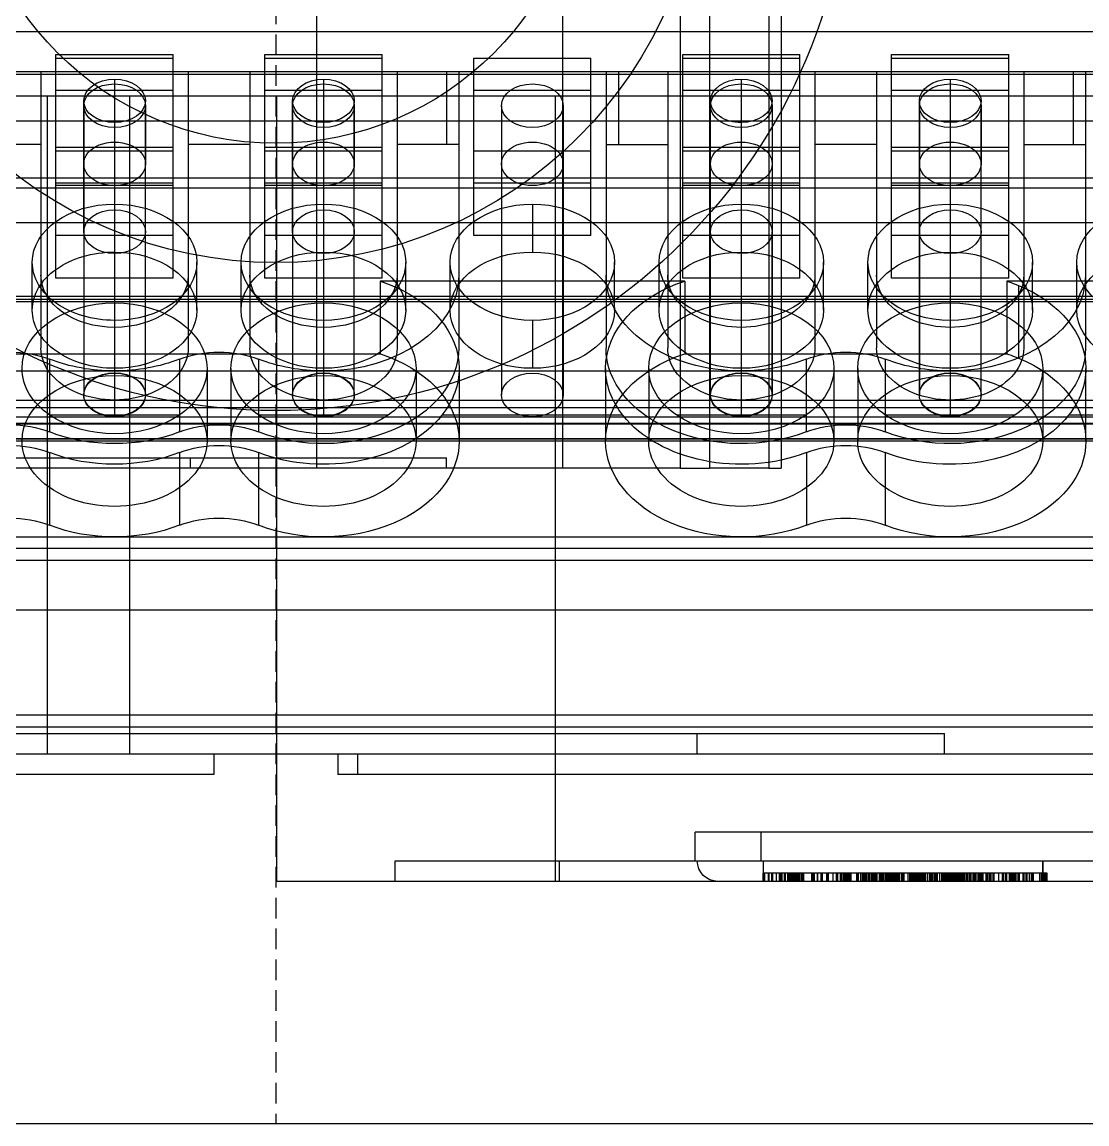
# Model space of a CAD drawing. Extents: x 0 to 226, y 0 to 271.
# Drawn here: x 106.83 to 132.73, y 0 to 26.8 of the extents above; entities that cross this region are included whole.
import ezdxf

# ---------------------------------------------------------------- set-up
doc = ezdxf.new("R2010")
doc.units = 0
doc.linetypes.add('DASHED', pattern=[0.75, 0.5, -0.25])
doc.layers.add('-15N-THT. THIẾT BỊ ĐÓNG MỞ', color=40, linetype='CONTINUOUS')

# ---------------------------------------------------------------- blocks, each defined once
blk = doc.blocks.new('06 - N - SC VSD CHIẾU TRÊN ATV630D30~D45N4')
at = {"layer": '-15N-THT. THIẾT BỊ ĐÓNG MỞ', "color": 6, "linetype": 'DASHED'}
blk.add_line((0, 0), (0, -271), dxfattribs=at)
at = {"layer": '-15N-THT. THIẾT BỊ ĐÓNG MỞ'}
for p, q in [((1, -255.05), (1, -192.35)), ((6.981, -255.05), (6.981, -195.35)), ((9.837, -201.15), (9.837, -255.05)), ((10.544, -201.15), (10.544, -255.05)), ((11.993, -201.15), (11.993, -255.05)), ((12.286, -201.15), (12.286, -255.05)), ((67.73, -244.441), (-11.54, -244.441)), ((-5.345, -244.986), (-2.495, -244.986)), ((-5.345, -250.431), (-5.345, -244.986)), ((-5.345, -245.078), (-2.495, -245.078)), ((-2.495, -250.431), (-2.495, -244.986)), ((-0.265, -244.986), (2.585, -244.986)), ((-0.265, -250.431), (-0.265, -244.986)), ((-0.265, -245.078), (2.585, -245.078)), ((2.585, -250.431), (2.585, -244.986)), ((4.815, -249.391), (4.815, -245.078)), ((4.815, -245.078), (7.665, -245.078)), ((7.665, -249.391), (7.665, -245.078)), ((9.895, -244.986), (12.745, -244.986)), ((9.895, -250.431), (9.895, -244.986)), ((9.895, -245.078), (12.745, -245.078)), ((12.745, -250.431), (12.745, -244.986)), ((14.975, -244.986), (17.825, -244.986)), ((14.975, -250.431), (14.975, -244.986)), ((14.975, -245.078), (17.825, -245.078)), ((17.825, -250.431), (17.825, -244.986)), ((34.52, -245.41), (-11.88, -245.41)), ((67.73, -245.476), (-11.54, -245.476)), ((-5.71, -245.41), (-5.71, -252.128)), ((-2.13, -245.41), (-2.13, -252.128)), ((-0.63, -245.41), (-0.63, -252.128)), ((2.95, -245.41), (2.95, -252.128)), ((4.15, -245.41), (4.15, -247.178)), ((4.45, -245.41), (4.45, -252.128)), ((8.03, -245.41), (8.03, -252.128)), ((8.33, -245.41), (8.33, -247.178)), ((9.53, -245.41), (9.53, -252.128)), ((13.11, -245.41), (13.11, -252.128)), ((14.61, -245.41), (14.61, -252.128)), ((18.19, -245.41), (18.19, -252.128)), ((19.39, -245.41), (19.39, -247.178)), ((19.69, -245.41), (19.69, -252.128)), ((-3.92, -245.587), (-3.92, -253.789)), ((1.16, -245.587), (1.16, -253.789)), ((11.32, -245.587), (11.32, -253.789)), ((16.4, -245.587), (16.4, -253.789)), ((87.014, -246), (-7.024, -246)), ((-5.55, -262), (-5.55, -246)), ((-5.345, -245.856), (-2.495, -245.856)), ((-3.55, -246), (-3.55, -246)), ((-3.55, -262), (-3.55, -246)), ((-0.265, -245.856), (2.585, -245.856)), ((0.029, -246), (0.029, -246)), ((0.029, -265.1), (0.029, -246)), ((4.815, -245.856), (7.665, -245.856)), ((6.8, -265.1), (6.8, -246)), ((7.665, -245.856), (7.665, -245.856)), ((9.895, -245.856), (12.745, -245.856)), ((14.975, -245.856), (17.825, -245.856)), ((17.825, -245.856), (17.825, -245.856)), ((-4.67, -249.299), (-4.67, -246.117)), ((-4.67, -246.235), (-4.67, -253.27)), ((-3.17, -253.27), (-3.17, -246.117)), ((-3.17, -246.235), (-3.17, -247.649)), ((0.41, -249.299), (0.41, -246.117)), ((0.41, -246.235), (0.41, -253.27)), ((1.91, -253.27), (1.91, -246.117)), ((1.91, -246.235), (1.91, -247.649)), ((5.49, -246.235), (5.49, -253.27)), ((6.99, -246.235), (6.99, -247.649)), ((10.57, -253.27), (10.57, -246.117)), ((12.07, -246.235), (12.07, -246.117)), ((12.07, -246.235), (12.07, -247.649)), ((15.65, -253.259), (15.65, -246.117)), ((15.65, -246.235), (15.65, -253.27)), ((17.15, -253.27), (17.15, -246.117)), ((17.15, -246.235), (17.15, -247.649)), ((67.73, -246.612), (-11.54, -246.612)), ((-5.71, -247.178), (-7.21, -247.178)), ((-2.495, -247.249), (-5.345, -247.249)), ((-2.495, -247.34), (-5.345, -247.34)), ((-0.63, -247.178), (-2.13, -247.178)), ((2.585, -247.249), (-0.265, -247.249)), ((2.585, -247.34), (-0.265, -247.34)), ((4.45, -247.178), (2.95, -247.178)), ((7.665, -247.34), (4.815, -247.34)), ((8.03, -247.178), (9.53, -247.178)), ((12.745, -247.249), (9.895, -247.249)), ((12.745, -247.34), (9.895, -247.34)), ((14.61, -247.178), (13.11, -247.178)), ((17.825, -247.249), (14.975, -247.249)), ((17.825, -247.34), (14.975, -247.34)), ((18.19, -247.178), (19.69, -247.178)), ((6.99, -247.649), (6.99, -253.27)), ((12.07, -247.649), (12.07, -253.27)), ((104.99, -248), (-105, -248)), ((-2.495, -248.118), (-5.345, -248.118)), ((-5.345, -248.168), (-2.495, -248.168)), ((2.585, -248.118), (-0.265, -248.118)), ((-0.265, -248.168), (2.585, -248.168)), ((7.665, -248.118), (4.815, -248.118)), ((12.745, -248.118), (9.895, -248.118)), ((9.895, -248.168), (12.745, -248.168)), ((17.825, -248.118), (14.975, -248.118)), ((14.975, -248.168), (17.825, -248.168)), ((67.73, -248.239), (-11.54, -248.239)), ((6.24, -248.627), (6.24, -249.794)), ((67.73, -249.087), (-11.54, -249.087)), ((-2.495, -249.391), (-5.345, -249.391)), ((-3.17, -253.259), (-3.17, -249.299)), ((2.585, -249.391), (-0.265, -249.391)), ((1.91, -253.259), (1.91, -249.299)), ((7.665, -249.391), (4.815, -249.391)), ((12.745, -249.391), (9.895, -249.391)), ((10.57, -253.259), (10.57, -249.299)), ((12.07, -253.259), (12.07, -249.299)), ((17.825, -249.391), (14.975, -249.391)), ((-5.92, -251.208), (-5.92, -250.042)), ((-1.92, -251.208), (-1.92, -250.042)), ((-0.84, -251.208), (-0.84, -250.042)), ((3.16, -251.208), (3.16, -250.042)), ((4.24, -251.208), (4.24, -250.042)), ((8.24, -251.208), (8.24, -250.042)), ((9.32, -251.208), (9.32, -250.042)), ((13.32, -251.208), (13.32, -250.042)), ((14.4, -251.208), (14.4, -250.042)), ((18.4, -251.208), (18.4, -250.042)), ((19.48, -251.208), (19.48, -250.042)), ((-2.495, -250.431), (-5.345, -250.431)), ((2.585, -250.431), (-0.265, -250.431)), ((2.535, -250.501), (2.535, -252.269)), ((9.945, -250.501), (2.535, -250.501)), ((12.745, -250.431), (9.895, -250.431)), ((9.945, -250.501), (9.945, -252.269)), ((17.825, -250.431), (14.975, -250.431)), ((17.775, -250.501), (17.775, -252.269)), ((25.185, -250.501), (17.775, -250.501)), ((18.061, -250.606), (18.061, -252.374)), ((67.73, -250.876), (-11.54, -250.876)), ((67.73, -250.947), (-11.54, -250.947)), ((59.57, -251.005), (-11.54, -251.005)), ((6.24, -251.456), (6.24, -252.623)), ((-10.375, -252.269), (2.535, -252.269)), ((-5.5, -252.401), (-5.5, -254.168)), ((-2.34, -252.401), (-2.34, -254.168)), ((-0.42, -252.401), (-0.42, -254.168)), ((9.945, -252.269), (17.775, -252.269)), ((12.9, -252.401), (12.9, -254.168)), ((14.82, -252.401), (14.82, -254.168)), ((-11.88, -252.686), (34.52, -252.686)), ((-1.67, -252.623), (-1.67, -254.39)), ((-1.09, -252.623), (-1.09, -254.39)), ((3.41, -252.623), (3.41, -254.39)), ((4.46, -252.623), (4.46, -254.39)), ((8.02, -252.623), (8.02, -254.39)), ((9.07, -252.623), (9.07, -254.39)), ((13.57, -252.623), (13.57, -254.39)), ((14.15, -252.623), (14.15, -254.39)), ((18.65, -252.623), (18.65, -254.39)), ((19.7, -254.39), (19.7, -252.623)), ((-11.88, -253.395), (34.52, -253.395)), ((67.73, -253.586), (-11.54, -253.586)), ((-2.349, -253.762), (-5.491, -253.762)), ((2.731, -253.762), (-0.411, -253.762)), ((8.44, -253.762), (4.04, -253.762)), ((12.891, -253.762), (9.749, -253.762)), ((17.971, -253.762), (14.829, -253.762)), ((23.68, -253.762), (19.28, -253.762)), ((-11.88, -253.801), (34.52, -253.801)), ((34.52, -253.981), (-11.88, -253.981)), ((67.73, -253.966), (-11.54, -253.966)), ((67.73, -254.338), (-11.54, -254.338)), ((67.73, -254.344), (-11.54, -254.344)), ((59.57, -254.396), (-11.54, -254.396)), ((-19.153, -254.8), (4.153, -254.8)), ((-5.502, -254.671), (-5.502, -256.438)), ((-2.338, -254.671), (-2.338, -256.438)), ((-2.077, -255.05), (-2.077, -254.8)), ((-0.422, -254.671), (-0.422, -256.438)), ((0, -254.8), (0, -255.05)), ((4.153, -255.05), (4.153, -254.8)), ((12.902, -254.671), (12.902, -256.438)), ((14.818, -254.671), (14.818, -256.438)), ((9.837, -255.05), (-100.991, -255.05)), ((9.837, -255.05), (10.544, -255.05)), ((11.993, -255.05), (10.544, -255.05)), ((11.993, -255.05), (12.286, -255.05)), ((12.286, -255.05), (12.286, -255.05)), ((-11.88, -256.724), (34.52, -256.724)), ((-84.5, -257), (28, -257)), ((34.52, -257.3), (-11.88, -257.3)), ((103.402, -258.5), (-103.412, -258.5)), ((-78.244, -261.05), (78.234, -261.05)), ((-16.259, -261.5), (16.259, -261.5)), ((34.52, -261.35), (-11.88, -261.35)), ((10.25, -262), (10.25, -261.5)), ((16.259, -261.5), (16.259, -261.5)), ((16.259, -262), (16.259, -261.5)), ((-104.264, -262), (104.99, -262)), ((-3.55, -262), (-3.55, -262)), ((-1.509, -262), (-1.509, -262.5)), ((-1.509, -262), (-1.509, -262)), ((0.029, -262), (6.8, -262)), ((1.509, -262), (1.509, -262)), ((1.509, -262), (1.509, -262.5)), ((1.991, -262), (1.991, -262)), ((1.991, -262), (1.991, -262.5)), ((16.259, -262), (16.259, -262)), ((-1.509, -262.5), (-29.491, -262.5)), ((-1.509, -262.5), (-1.509, -262.5)), ((29.491, -262.5), (1.509, -262.5)), ((10.2, -263.9), (10.2, -263.9)), ((69.79, -263.9), (10.2, -263.9)), ((10.2, -264.6), (10.2, -263.9)), ((11.8, -264.6), (11.8, -263.9)), ((2.9, -264.6), (2.9, -264.6)), ((2.9, -264.6), (77.09, -264.6)), ((2.9, -265.1), (2.9, -264.6)), ((6.9, -265.1), (6.9, -264.6)), ((10.2, -264.6), (10.2, -264.6)), ((11.85, -264.6), (11.85, -264.622)), ((11.85, -264.622), (11.85, -264.645)), ((11.85, -264.645), (11.85, -264.667)), ((11.85, -264.667), (11.85, -264.689)), ((11.85, -264.689), (11.85, -264.711)), ((11.85, -264.711), (11.85, -264.733)), ((11.85, -264.733), (11.85, -264.755)), ((11.85, -264.755), (11.85, -264.776)), ((11.85, -264.776), (11.85, -264.797)), ((18.65, -264.6), (18.65, -264.622)), ((18.65, -264.622), (18.65, -264.645)), ((18.65, -264.645), (18.65, -264.667)), ((18.65, -264.667), (18.65, -264.689)), ((18.65, -264.689), (18.65, -264.711)), ((18.65, -264.711), (18.65, -264.733)), ((18.65, -264.733), (18.65, -264.755)), ((18.65, -264.755), (18.65, -264.776)), ((18.65, -264.776), (18.65, -264.797)), ((11.85, -264.797), (11.85, -264.817)), ((11.85, -264.817), (11.85, -264.837)), ((11.85, -264.837), (11.85, -264.857)), ((11.85, -264.857), (11.85, -264.876)), ((11.85, -264.876), (11.85, -264.894)), ((11.85, -264.894), (11.85, -264.912)), ((11.85, -264.9), (11.85, -264.9)), ((18.755, -264.9), (11.85, -264.9)), ((11.85, -265.1), (11.85, -264.9)), ((11.85, -265.1), (11.85, -264.9)), ((11.85, -264.912), (11.85, -264.929)), ((11.85, -264.929), (11.85, -264.946)), ((11.85, -264.946), (11.85, -264.961)), ((11.85, -264.961), (11.85, -264.976)), ((11.85, -264.976), (11.85, -264.991)), ((11.85, -264.991), (11.85, -265.004)), ((11.85, -265.004), (11.85, -265.017)), ((11.85, -265.017), (11.85, -265.029)), ((11.85, -265.029), (11.85, -265.04)), ((11.85, -265.04), (11.85, -265.05)), ((11.85, -265.05), (11.85, -265.06)), ((11.881, -264.9), (11.881, -265.1)), ((11.885, -265.1), (11.885, -264.9)), ((11.97, -264.9), (11.97, -265.1)), ((11.996, -265.1), (11.996, -264.9)), ((12.056, -264.9), (12.056, -265.1)), ((12.075, -265.1), (12.075, -264.9)), ((12.089, -264.9), (12.089, -264.9)), ((12.089, -265.1), (12.089, -264.9)), ((12.173, -265.1), (12.173, -264.9)), ((12.25, -264.9), (12.25, -264.9)), ((12.25, -265.1), (12.25, -264.9)), ((12.278, -264.9), (12.278, -265.1)), ((12.279, -265.1), (12.279, -264.9)), ((12.303, -265.1), (12.303, -264.9)), ((12.31, -265.1), (12.31, -264.9)), ((12.314, -265.1), (12.314, -264.9)), ((12.36, -264.9), (12.36, -265.1)), ((12.37, -265.1), (12.37, -264.9)), ((12.385, -264.9), (12.385, -265.1)), ((12.448, -264.9), (12.448, -265.1)), ((12.45, -264.9), (12.45, -264.9)), ((12.45, -265.1), (12.45, -264.9)), ((12.453, -264.9), (12.453, -265.1)), ((12.474, -264.9), (12.474, -265.1)), ((12.482, -265.1), (12.482, -264.9)), ((12.484, -265.1), (12.484, -264.9)), ((12.511, -264.9), (12.511, -265.1)), ((12.523, -264.9), (12.523, -265.1)), ((12.531, -265.1), (12.531, -264.9)), ((12.537, -264.9), (12.537, -265.1)), ((12.543, -264.9), (12.543, -265.1)), ((12.549, -265.1), (12.549, -264.9)), ((12.568, -265.1), (12.568, -264.9)), ((12.569, -264.9), (12.569, -265.1)), ((12.569, -265.1), (12.569, -264.9)), ((12.569, -265.1), (12.569, -264.9)), ((12.596, -265.1), (12.596, -264.9)), ((12.602, -265.1), (12.602, -264.9)), ((12.626, -264.9), (12.626, -265.1)), ((12.632, -264.9), (12.632, -265.1)), ((12.649, -264.9), (12.649, -265.1)), ((12.65, -264.9), (12.65, -264.9)), ((12.65, -265.1), (12.65, -264.9)), ((12.655, -265.1), (12.655, -264.9)), ((12.689, -264.9), (12.689, -264.9)), ((12.689, -265.1), (12.689, -264.9)), ((12.708, -264.9), (12.708, -264.9)), ((12.708, -265.1), (12.708, -264.9)), ((12.717, -264.9), (12.717, -265.1)), ((12.724, -264.9), (12.724, -265.1)), ((12.735, -264.9), (12.735, -265.1)), ((12.736, -265.1), (12.736, -264.9)), ((12.776, -264.9), (12.776, -265.1)), ((12.788, -264.9), (12.788, -265.1)), ((12.806, -264.9), (12.806, -265.1)), ((12.811, -265.1), (12.811, -264.9)), ((12.817, -264.9), (12.817, -265.1)), ((12.832, -264.9), (12.832, -265.1)), ((13.037, -264.9), (13.037, -264.9)), ((13.037, -265.1), (13.037, -264.9)), ((13.05, -264.9), (13.05, -265.1)), ((13.052, -265.1), (13.052, -264.9)), ((13.071, -265.1), (13.071, -264.9)), ((13.1, -265.1), (13.1, -264.9)), ((13.174, -265.1), (13.174, -264.9)), ((13.184, -265.1), (13.184, -264.9)), ((13.262, -265.1), (13.262, -264.9)), ((13.263, -265.1), (13.263, -264.9)), ((13.276, -264.9), (13.276, -264.9)), ((13.276, -265.1), (13.276, -264.9)), ((13.293, -265.1), (13.293, -264.9)), ((13.396, -264.9), (13.396, -265.1)), ((13.396, -265.1), (13.396, -264.9)), ((13.433, -264.9), (13.433, -265.1)), ((13.434, -264.9), (13.434, -265.1)), ((13.543, -264.9), (13.543, -265.1)), ((13.548, -264.9), (13.548, -265.1)), ((13.638, -264.9), (13.638, -265.1)), ((13.638, -265.1), (13.638, -264.9)), ((13.658, -265.1), (13.658, -264.9)), ((13.663, -264.9), (13.663, -265.1)), ((13.663, -264.9), (13.663, -265.1)), ((13.727, -264.9), (13.727, -265.1)), ((13.728, -264.9), (13.728, -265.1)), ((13.732, -264.9), (13.732, -265.1)), ((13.735, -264.9), (13.735, -265.1)), ((13.74, -265.1), (13.74, -264.9)), ((13.772, -265.1), (13.772, -264.9)), ((13.776, -265.1), (13.776, -264.9)), ((13.814, -265.1), (13.814, -264.9)), ((13.815, -265.1), (13.815, -264.9)), ((13.816, -265.1), (13.816, -264.9)), ((13.833, -265.1), (13.833, -264.9)), ((13.837, -264.9), (13.837, -265.1)), ((13.841, -264.9), (13.841, -265.1)), ((13.853, -265.1), (13.853, -264.9)), ((13.854, -265.1), (13.854, -264.9)), ((13.867, -265.1), (13.867, -264.9)), ((13.881, -265.1), (13.881, -264.9)), ((13.899, -265.1), (13.899, -264.9)), ((13.902, -265.1), (13.902, -264.9)), ((13.918, -265.1), (13.918, -264.9)), ((13.927, -265.1), (13.927, -264.9)), ((13.938, -265.1), (13.938, -264.9)), ((13.947, -265.1), (13.947, -264.9)), ((13.956, -265.1), (13.956, -264.9)), ((13.97, -264.9), (13.97, -265.1)), ((13.973, -264.9), (13.973, -265.1)), ((13.974, -264.9), (13.974, -265.1)), ((13.993, -265.1), (13.993, -264.9)), ((14.126, -264.9), (14.126, -264.9)), ((14.126, -265.1), (14.126, -264.9)), ((14.141, -264.9), (14.141, -265.1)), ((14.147, -264.9), (14.147, -265.1)), ((14.157, -265.1), (14.157, -264.9)), ((14.166, -265.1), (14.166, -264.9)), ((14.221, -264.9), (14.221, -265.1)), ((14.236, -265.1), (14.236, -264.9)), ((14.263, -264.9), (14.263, -265.1)), ((14.267, -264.9), (14.267, -265.1)), ((14.275, -265.1), (14.275, -264.9)), ((14.279, -265.1), (14.279, -264.9)), ((14.284, -264.9), (14.284, -265.1)), ((14.309, -264.9), (14.309, -265.1)), ((14.309, -265.1), (14.309, -264.9)), ((14.309, -265.1), (14.309, -264.9)), ((14.315, -265.1), (14.315, -264.9)), ((14.322, -265.1), (14.322, -264.9)), ((14.336, -265.1), (14.336, -264.9)), ((14.346, -264.9), (14.346, -264.9)), ((14.346, -265.1), (14.346, -264.9)), ((14.349, -265.1), (14.349, -264.9)), ((14.374, -265.1), (14.374, -264.9)), ((14.403, -264.9), (14.403, -265.1)), ((14.417, -265.1), (14.417, -264.9)), ((14.424, -265.1), (14.424, -264.9)), ((14.446, -265.1), (14.446, -264.9)), ((14.484, -264.9), (14.484, -265.1)), ((14.484, -265.1), (14.484, -264.9)), ((14.491, -265.1), (14.491, -264.9)), ((14.514, -264.9), (14.514, -265.1)), ((14.524, -265.1), (14.524, -264.9)), ((14.535, -265.1), (14.535, -264.9)), ((14.551, -264.9), (14.551, -265.1)), ((14.551, -265.1), (14.551, -264.9)), ((14.552, -265.1), (14.552, -264.9)), ((14.553, -265.1), (14.553, -264.9)), ((14.579, -265.1), (14.579, -264.9)), ((14.606, -265.1), (14.606, -264.9)), ((14.624, -265.1), (14.624, -264.9)), ((14.626, -265.1), (14.626, -264.9)), ((14.678, -265.1), (14.678, -264.9)), ((14.691, -265.1), (14.691, -264.9)), ((14.695, -265.1), (14.695, -264.9)), ((14.709, -265.1), (14.709, -264.9)), ((14.718, -265.1), (14.718, -264.9)), ((14.725, -265.1), (14.725, -264.9)), ((14.746, -265.1), (14.746, -264.9)), ((14.75, -265.1), (14.75, -264.9)), ((14.775, -265.1), (14.775, -264.9)), ((14.782, -265.1), (14.782, -264.9)), ((14.783, -265.1), (14.783, -264.9)), ((14.784, -265.1), (14.784, -264.9)), ((14.825, -265.1), (14.825, -264.9)), ((14.854, -265.1), (14.854, -264.9)), ((14.855, -265.1), (14.855, -264.9)), ((14.855, -265.1), (14.855, -264.9)), ((14.866, -265.1), (14.866, -264.9)), ((14.869, -265.1), (14.869, -264.9)), ((14.884, -265.1), (14.884, -264.9)), ((14.899, -265.1), (14.899, -264.9)), ((14.926, -265.1), (14.926, -264.9)), ((14.944, -265.1), (14.944, -264.9)), ((14.951, -265.1), (14.951, -264.9)), ((14.969, -265.1), (14.969, -264.9)), ((14.99, -265.1), (14.99, -264.9)), ((15.016, -265.1), (15.016, -264.9)), ((15.039, -265.1), (15.039, -264.9)), ((15.041, -265.1), (15.041, -264.9)), ((15.044, -264.9), (15.044, -264.9)), ((15.044, -265.1), (15.044, -264.9)), ((15.051, -265.1), (15.051, -264.9)), ((15.075, -265.1), (15.075, -264.9)), ((15.087, -265.1), (15.087, -264.9)), ((15.099, -265.1), (15.099, -264.9)), ((15.108, -265.1), (15.108, -264.9)), ((15.115, -265.1), (15.115, -264.9)), ((15.141, -265.1), (15.141, -264.9)), ((15.153, -265.1), (15.153, -264.9)), ((15.165, -265.1), (15.165, -264.9)), ((15.172, -265.1), (15.172, -264.9)), ((15.178, -265.1), (15.178, -264.9)), ((15.224, -265.1), (15.224, -264.9)), ((15.234, -265.1), (15.234, -264.9)), ((15.235, -265.1), (15.235, -264.9)), ((15.264, -264.9), (15.264, -264.9)), ((15.264, -265.1), (15.264, -264.9)), ((15.265, -265.1), (15.265, -264.9)), ((15.272, -265.1), (15.272, -264.9)), ((15.273, -265.1), (15.273, -264.9)), ((15.278, -265.1), (15.278, -264.9)), ((15.377, -265.1), (15.377, -264.9)), ((15.418, -265.1), (15.418, -264.9)), ((15.429, -265.1), (15.429, -264.9)), ((15.439, -265.1), (15.439, -264.9)), ((15.455, -264.9), (15.455, -265.1)), ((15.455, -265.1), (15.455, -264.9)), ((15.492, -264.9), (15.492, -265.1)), ((15.493, -264.9), (15.493, -265.1)), ((15.494, -265.1), (15.494, -264.9)), ((15.496, -265.1), (15.496, -264.9)), ((15.527, -265.1), (15.527, -264.9)), ((15.531, -265.1), (15.531, -264.9)), ((15.539, -265.1), (15.539, -264.9)), ((15.546, -265.1), (15.546, -264.9)), ((15.554, -265.1), (15.554, -264.9)), ((15.567, -265.1), (15.567, -264.9)), ((15.58, -265.1), (15.58, -264.9)), ((15.585, -265.1), (15.585, -264.9)), ((15.59, -265.1), (15.59, -264.9)), ((15.602, -264.9), (15.602, -265.1)), ((15.607, -264.9), (15.607, -265.1)), ((15.624, -265.1), (15.624, -264.9)), ((15.646, -265.1), (15.646, -264.9)), ((15.654, -265.1), (15.654, -264.9)), ((15.657, -265.1), (15.657, -264.9)), ((15.659, -265.1), (15.659, -264.9)), ((15.661, -265.1), (15.661, -264.9)), ((15.697, -264.9), (15.697, -265.1)), ((15.697, -265.1), (15.697, -264.9)), ((15.698, -265.1), (15.698, -264.9)), ((15.722, -264.9), (15.722, -265.1)), ((15.722, -264.9), (15.722, -265.1)), ((15.729, -265.1), (15.729, -264.9)), ((15.73, -265.1), (15.73, -264.9)), ((15.733, -265.1), (15.733, -264.9)), ((15.758, -265.1), (15.758, -264.9)), ((15.761, -265.1), (15.761, -264.9)), ((15.775, -265.1), (15.775, -264.9)), ((15.784, -265.1), (15.784, -264.9)), ((15.786, -264.9), (15.786, -265.1)), ((15.787, -264.9), (15.787, -265.1)), ((15.791, -264.9), (15.791, -265.1)), ((15.794, -264.9), (15.794, -265.1)), ((15.844, -265.1), (15.844, -264.9)), ((15.891, -264.9), (15.891, -265.1)), ((15.896, -264.9), (15.896, -265.1)), ((15.899, -265.1), (15.899, -264.9)), ((15.9, -264.9), (15.9, -265.1)), ((15.918, -265.1), (15.918, -264.9)), ((15.926, -265.1), (15.926, -264.9)), ((15.926, -264.9), (15.926, -265.1)), ((15.93, -265.1), (15.93, -264.9)), ((15.97, -265.1), (15.97, -264.9)), ((15.977, -265.1), (15.977, -264.9)), ((16.006, -264.9), (16.006, -265.1)), ((16.014, -265.1), (16.014, -264.9)), ((16.029, -264.9), (16.029, -265.1)), ((16.032, -264.9), (16.032, -265.1)), ((16.034, -264.9), (16.034, -265.1)), ((16.076, -265.1), (16.076, -264.9)), ((16.082, -264.9), (16.082, -265.1)), ((16.139, -264.9), (16.139, -265.1)), ((16.195, -265.1), (16.195, -264.9)), ((16.2, -264.9), (16.2, -265.1)), ((16.207, -264.9), (16.207, -265.1)), ((16.228, -265.1), (16.228, -264.9)), ((16.258, -265.1), (16.258, -264.9)), ((16.258, -264.9), (16.258, -265.1)), ((16.281, -264.9), (16.281, -265.1)), ((16.297, -264.9), (16.297, -265.1)), ((16.323, -264.9), (16.323, -265.1)), ((16.326, -264.9), (16.326, -265.1)), ((16.343, -264.9), (16.343, -265.1)), ((16.351, -264.9), (16.351, -265.1)), ((16.368, -264.9), (16.368, -265.1)), ((16.368, -265.1), (16.368, -264.9)), ((16.369, -265.1), (16.369, -264.9)), ((16.375, -265.1), (16.375, -264.9)), ((16.406, -265.1), (16.406, -264.9)), ((16.432, -265.1), (16.432, -264.9)), ((16.434, -264.9), (16.434, -265.1)), ((16.454, -265.1), (16.454, -264.9)), ((16.462, -264.9), (16.462, -265.1)), ((16.501, -265.1), (16.501, -264.9)), ((16.517, -264.9), (16.517, -265.1)), ((16.543, -264.9), (16.543, -265.1)), ((16.571, -264.9), (16.571, -265.1)), ((16.573, -264.9), (16.573, -265.1)), ((16.605, -265.1), (16.605, -264.9)), ((16.61, -265.1), (16.61, -264.9)), ((16.611, -264.9), (16.611, -265.1)), ((16.611, -265.1), (16.611, -264.9)), ((16.611, -265.1), (16.611, -264.9)), ((16.642, -265.1), (16.642, -264.9)), ((16.654, -265.1), (16.654, -264.9)), ((16.675, -265.1), (16.675, -264.9)), ((16.682, -265.1), (16.682, -264.9)), ((16.701, -265.1), (16.701, -264.9)), ((16.73, -265.1), (16.73, -264.9)), ((16.731, -265.1), (16.731, -264.9)), ((16.731, -265.1), (16.731, -264.9)), ((16.757, -265.1), (16.757, -264.9)), ((16.787, -264.9), (16.787, -265.1)), ((16.821, -264.9), (16.821, -265.1)), ((16.821, -265.1), (16.821, -264.9)), ((16.839, -265.1), (16.839, -264.9)), ((16.869, -264.9), (16.869, -265.1)), ((16.873, -265.1), (16.873, -264.9)), ((16.913, -265.1), (16.913, -264.9)), ((16.95, -264.9), (16.95, -265.1)), ((16.951, -264.9), (16.951, -265.1)), ((16.986, -264.9), (16.986, -265.1)), ((17.006, -265.1), (17.006, -264.9)), ((17.029, -265.1), (17.029, -264.9)), ((17.082, -264.9), (17.082, -264.9)), ((17.082, -265.1), (17.082, -264.9)), ((17.115, -265.1), (17.115, -264.9)), ((17.122, -265.1), (17.122, -264.9)), ((17.14, -265.1), (17.14, -264.9)), ((17.157, -264.9), (17.157, -264.9)), ((17.157, -265.1), (17.157, -264.9)), ((17.189, -265.1), (17.189, -264.9)), ((17.19, -265.1), (17.19, -264.9)), ((17.202, -265.1), (17.202, -264.9)), ((17.275, -265.1), (17.275, -264.9)), ((17.287, -265.1), (17.287, -264.9)), ((17.303, -265.1), (17.303, -264.9)), ((17.32, -264.9), (17.32, -264.9)), ((17.32, -265.1), (17.32, -264.9)), ((17.362, -265.1), (17.362, -264.9)), ((17.396, -264.9), (17.396, -264.9)), ((17.396, -265.1), (17.396, -264.9)), ((17.441, -265.1), (17.441, -264.9)), ((17.45, -265.1), (17.45, -264.9)), ((17.453, -265.1), (17.453, -264.9)), ((17.456, -265.1), (17.456, -264.9)), ((17.465, -265.1), (17.465, -264.9)), ((17.581, -265.1), (17.581, -264.9)), ((17.673, -265.1), (17.673, -264.9)), ((17.673, -265.1), (17.673, -264.9)), ((17.704, -265.1), (17.704, -264.9)), ((17.754, -265.1), (17.754, -264.9)), ((17.774, -265.1), (17.774, -264.9)), ((17.845, -264.9), (17.845, -264.9)), ((17.845, -265.1), (17.845, -264.9)), ((17.85, -264.9), (17.85, -265.1)), ((17.85, -264.9), (17.85, -264.9)), ((17.86, -265.1), (17.86, -264.9)), ((17.879, -265.1), (17.879, -264.9)), ((17.879, -265.1), (17.879, -264.9)), ((17.88, -265.1), (17.88, -264.9)), ((17.908, -265.1), (17.908, -264.9)), ((17.942, -265.1), (17.942, -264.9)), ((17.965, -265.1), (17.965, -264.9)), ((17.969, -265.1), (17.969, -264.9)), ((17.969, -265.1), (17.969, -264.9)), ((17.979, -265.1), (17.979, -264.9)), ((17.992, -265.1), (17.992, -264.9)), ((18, -265.1), (18, -264.9)), ((18.053, -265.1), (18.053, -264.9)), ((18.062, -265.1), (18.062, -264.9)), ((18.084, -264.9), (18.084, -264.9)), ((18.084, -265.1), (18.084, -264.9)), ((18.17, -265.1), (18.17, -264.9)), ((18.192, -265.1), (18.192, -264.9)), ((18.195, -265.1), (18.195, -264.9)), ((18.25, -264.9), (18.25, -264.9)), ((18.25, -265.1), (18.25, -264.9)), ((18.27, -265.1), (18.27, -264.9)), ((18.329, -265.1), (18.329, -264.9)), ((18.332, -265.1), (18.332, -264.9)), ((18.337, -265.1), (18.337, -264.9)), ((18.385, -265.1), (18.385, -264.9)), ((18.391, -265.1), (18.391, -264.9)), ((18.425, -265.1), (18.425, -264.9)), ((18.58, -265.1), (18.58, -264.9)), ((18.623, -265.1), (18.623, -264.9)), ((18.641, -265.1), (18.641, -264.9)), ((18.65, -264.797), (18.65, -264.817)), ((18.65, -264.817), (18.65, -264.837)), ((18.65, -264.837), (18.65, -264.857)), ((18.65, -264.857), (18.65, -264.876)), ((18.65, -264.876), (18.65, -264.894)), ((18.65, -264.894), (18.65, -264.912)), ((18.65, -264.912), (18.65, -264.929)), ((18.65, -264.929), (18.65, -264.946)), ((18.65, -264.946), (18.65, -264.961)), ((18.65, -264.961), (18.65, -264.976)), ((18.65, -264.976), (18.65, -264.991)), ((18.65, -264.991), (18.65, -265.004)), ((18.65, -265.004), (18.65, -265.017)), ((18.65, -265.017), (18.65, -265.029)), ((18.65, -265.029), (18.65, -265.04)), ((18.65, -265.04), (18.65, -265.05)), ((18.65, -265.05), (18.65, -265.06)), ((18.661, -265.1), (18.661, -264.9)), ((18.662, -265.1), (18.662, -264.9)), ((18.689, -265.1), (18.689, -264.9)), ((18.707, -265.1), (18.707, -264.9)), ((18.726, -265.1), (18.726, -264.9)), ((18.735, -265.1), (18.735, -264.9)), ((18.755, -265.1), (18.755, -264.9)), ((79.961, -265.1), (0.029, -265.1)), ((0.029, -265.1), (0.029, -265.1)), ((2.9, -265.1), (2.9, -265.1)), ((10.75, -265.1), (10.75, -265.1)), ((11.85, -265.06), (11.85, -265.068)), ((11.85, -265.068), (11.851, -265.075)), ((11.85, -265.1), (11.85, -265.1)), ((11.851, -265.075), (11.851, -265.082)), ((11.851, -265.082), (11.851, -265.087)), ((11.851, -265.087), (11.851, -265.092)), ((11.851, -265.092), (11.851, -265.095)), ((11.851, -265.095), (11.851, -265.098)), ((11.851, -265.098), (11.851, -265.099)), ((11.851, -265.099), (11.851, -265.1)), ((12.089, -265.1), (12.089, -265.1)), ((12.25, -265.1), (12.25, -265.1)), ((12.45, -265.1), (12.45, -265.1)), ((12.65, -265.1), (12.65, -265.1)), ((12.689, -265.1), (12.689, -265.1)), ((12.708, -265.1), (12.708, -265.1)), ((13.037, -265.1), (13.037, -265.1)), ((13.276, -265.1), (13.276, -265.1)), ((14.126, -265.1), (14.126, -265.1)), ((14.346, -265.1), (14.346, -265.1)), ((15.044, -265.1), (15.044, -265.1)), ((15.264, -265.1), (15.264, -265.1)), ((17.082, -265.1), (17.082, -265.1)), ((17.157, -265.1), (17.157, -265.1)), ((17.32, -265.1), (17.32, -265.1)), ((17.396, -265.1), (17.396, -265.1)), ((17.845, -265.1), (17.845, -265.1)), ((17.85, -265.1), (17.85, -265.1)), ((18.084, -265.1), (18.084, -265.1)), ((18.25, -265.1), (18.25, -265.1)), ((18.65, -265.068), (18.649, -265.075)), ((18.649, -265.075), (18.649, -265.082)), ((18.649, -265.082), (18.649, -265.087)), ((18.649, -265.087), (18.649, -265.092)), ((18.649, -265.092), (18.649, -265.095)), ((18.649, -265.095), (18.649, -265.098)), ((18.649, -265.098), (18.649, -265.099)), ((18.649, -265.099), (18.649, -265.1)), ((18.65, -265.06), (18.65, -265.068)), ((112.995, -271), (-113.005, -271))]:
    blk.add_line(p, q, dxfattribs=at)
for radius in [14, 10.4, 7.5]:
    blk.add_circle((0, -239.65), radius, dxfattribs=at)
at = {"layer": '-15N-THT. THIẾT BỊ ĐÓNG MỞ', "extrusion": (0, 0, -1)}
for centre, major_axis, ratio, start_param, end_param in [((-3.92, -246.117), (0.75, 0), 0.707107, 3.141593, 4.712388), ((-3.92, -246.235), (0.75, 0), 0.707107, -3.141592, -0.000001), ((-3.92, -246.117), (0.75, 0), 0.707107, -1.570795, 0), ((1.16, -246.117), (0.75, 0), 0.707107, 3.141593, 4.712388), ((1.16, -246.235), (0.75, 0), 0.707107, -3.141592, -0.000001), ((1.16, -246.117), (0.75, 0), 0.707107, -1.570795, 0), ((6.24, -246.235), (0.75, 0), 0.707107, -3.141592, -0.000001), ((11.32, -246.117), (0.75, 0), 0.707107, 3.141593, 4.712389), ((11.32, -246.235), (0.75, 0), 0.707107, -3.141592, -0.000001), ((11.32, -246.117), (0.75, 0), 0.707107, -1.570796, 0), ((16.4, -246.117), (0.75, 0), 0.707107, 3.141593, 4.712388), ((16.4, -246.235), (0.75, 0), 0.707107, -3.141592, -0.000001), ((16.4, -246.117), (0.75, 0), 0.707107, -1.570795, 0), ((-3.92, -246.117), (0.75, 0), 0.707107, 1.570797, 3.141593), ((-3.92, -246.235), (0.75, 0), 0.707107, 0.000001, 3.141592), ((-3.92, -246.117), (0.75, 0), 0.707107, 0, 1.570795), ((1.16, -246.117), (0.75, 0), 0.707107, 1.570797, 3.141593), ((1.16, -246.235), (0.75, 0), 0.707107, 0.000001, 3.141592), ((1.16, -246.117), (0.75, 0), 0.707107, 0, 1.570795), ((6.24, -246.235), (0.75, 0), 0.707107, 0.000001, 3.141592), ((11.32, -246.117), (0.75, 0), 0.707107, 1.570796, 3.141593), ((11.32, -246.235), (0.75, 0), 0.707107, 0.000001, 3.141592), ((11.32, -246.117), (0.75, 0), 0.707107, 0, 1.570796), ((16.4, -246.117), (0.75, 0), 0.707107, 1.570797, 3.141593), ((16.4, -246.235), (0.75, 0), 0.707107, 0.000001, 3.141592), ((16.4, -246.117), (0.75, 0), 0.707107, 0, 1.570795), ((-3.92, -247.649), (0.75, 0), 0.707107, -3.141593, 0), ((1.16, -247.649), (0.75, 0), 0.707107, -3.141593, 0), ((6.24, -247.649), (0.75, 0), 0.707107, -3.141593, 0), ((11.32, -247.649), (0.75, 0), 0.707107, -3.141593, 0), ((16.4, -247.649), (0.75, 0), 0.707107, -3.141593, 0), ((-3.92, -247.649), (0.75, 0), 0.707107, 0, 3.141593), ((1.16, -247.649), (0.75, 0), 0.707107, 0, 3.141593), ((6.24, -247.649), (0.75, 0), 0.707107, 0, 3.141593), ((11.32, -247.649), (0.75, 0), 0.707107, 0, 3.141593), ((16.4, -247.649), (0.75, 0), 0.707107, 0, 3.141593), ((-3.92, -250.042), (2, 0), 0.707107, 3.141593, 4.712389), ((-3.92, -250.042), (2, 0), 0.707107, -1.570796, 0), ((1.16, -250.042), (2, 0), 0.707107, 3.141593, 4.712389), ((1.16, -250.042), (2, 0), 0.707107, -1.570796, 0), ((6.24, -250.042), (2, 0), 0.707107, 3.141593, 4.712388), ((6.24, -250.042), (2, 0), 0.707107, -1.570796, 0), ((11.32, -250.042), (2, 0), 0.707107, 3.141593, 4.712389), ((11.32, -250.042), (2, 0), 0.707107, -1.570796, 0), ((16.4, -250.042), (2, 0), 0.707107, 3.141593, 4.712389), ((16.4, -250.042), (2, 0), 0.707107, -1.570796, 0), ((21.48, -250.042), (2, 0), 0.707107, 3.141593, 4.712388), ((-3.92, -249.299), (0.75, 0), 0.707107, 1.570797, 4.712388), ((-3.92, -249.299), (0.75, 0), 0.707107, -1.570795, 1.570795), ((1.16, -249.299), (0.75, 0), 0.707107, 1.570797, 4.712388), ((1.16, -249.299), (0.75, 0), 0.707107, -1.570795, 1.570795), ((11.32, -249.299), (0.75, 0), 0.707107, 1.570796, 4.712389), ((11.32, -249.299), (0.75, 0), 0.707107, -1.570796, 1.570796), ((16.4, -249.299), (0.75, 0), 0.707107, 1.570797, 4.712388), ((16.4, -249.299), (0.75, 0), 0.707107, -1.570795, 1.570795), ((-3.92, -251.208), (2, 0), 0.707107, -3.141593, -1.570796), ((-3.92, -250.042), (2, 0), 0.707107, 1.570796, 3.141593), ((-3.92, -251.208), (2, 0), 0.707107, -1.570796, 0), ((-3.92, -250.042), (2, 0), 0.707107, 0, 1.570796), ((1.16, -251.208), (2, 0), 0.707107, 3.141593, 4.712389), ((1.16, -250.042), (2, 0), 0.707107, 1.570797, 3.141593), ((1.16, -251.208), (2, 0), 0.707107, -1.570796, 0), ((1.16, -250.042), (2, 0), 0.707107, 0, 1.570796), ((6.24, -251.208), (2, 0), 0.707107, 3.141593, 4.712388), ((6.24, -250.042), (2, 0), 0.707107, 1.570798, 3.141593), ((6.24, -251.208), (2, 0), 0.707107, -1.570796, 0), ((6.24, -250.042), (2, 0), 0.707107, 0, 1.570796), ((11.32, -251.208), (2, 0), 0.707107, 3.141593, 4.712389), ((11.32, -250.042), (2, 0), 0.707107, 1.570797, 3.141593), ((11.32, -251.208), (2, 0), 0.707107, -1.570796, 0), ((11.32, -250.042), (2, 0), 0.707107, 0, 1.570796), ((16.4, -251.208), (2, 0), 0.707107, -3.141593, -1.570797), ((16.4, -250.042), (2, 0), 0.707107, 1.570797, 3.141593), ((16.4, -251.208), (2, 0), 0.707107, -1.570796, 0), ((16.4, -250.042), (2, 0), 0.707107, 0, 1.570796), ((21.48, -251.208), (2, 0), 0.707107, 3.141593, 4.712388), ((21.48, -250.042), (2, 0), 0.707107, 1.570798, 3.141593), ((-3.92, -250.36), (-1.79, 0), 0.707107, 3.141593, 6.283185), ((1.16, -250.36), (-1.79, 0), 0.707107, 3.141593, 6.283185), ((1.16, -250.36), (-3.29, 0), 0.707107, 3.141593, 4.712389), ((1.16, -252.623), (3.3, 0), 0.707107, -1.141097, -1.071002), ((1.16, -252.623), (3.3, 0), 0.707107, -1.071002, 0), ((11.32, -252.623), (3.3, 0), 0.707107, -3.141591, -2.000498), ((11.32, -250.36), (3.29, 0), 0.707107, 1.570796, 3.141593), ((11.32, -250.36), (1.79, 0), 0.707107, 0, 3.141593), ((16.4, -250.36), (1.79, 0), 0.707107, 0, 3.141593), ((16.4, -250.36), (3.29, 0), 0.707107, 0, 1.570796), ((16.4, -252.623), (3.3, 0), 0.707107, -1.141097, -1.071002), ((16.4, -252.623), (3.3, 0), 0.707107, -1.071002, -1.043242), ((16.4, -252.623), (3.3, 0), 0.707107, -1.043242, -0.000035), ((-3.92, -252.623), (2.25, 0), 0.707107, 3.141593, 6.283185), ((1.16, -252.623), (2.25, 0), 0.707107, 3.141593, 6.283185), ((11.32, -252.623), (2.25, 0), 0.707107, 3.141593, 6.283185), ((16.4, -252.623), (2.25, 0), 0.707107, 3.141593, 6.283185), ((-3.92, -251.208), (2, 0), 0.707107, 1.570796, 3.141593), ((-3.92, -251.208), (2, 0), 0.707107, 0, 1.570796), ((1.16, -251.208), (2, 0), 0.707107, 1.570797, 3.141593), ((1.16, -251.208), (2, 0), 0.707107, 0, 1.570796), ((6.24, -251.208), (2, 0), 0.707107, 1.570798, 3.141593), ((6.24, -251.208), (2, 0), 0.707107, 0, 1.570796), ((11.32, -251.208), (2, 0), 0.707107, 1.570797, 3.141593), ((11.32, -251.208), (2, 0), 0.707107, 0, 1.570796), ((16.4, -251.208), (2, 0), 0.707107, 1.570797, 3.141593), ((16.4, -251.208), (2, 0), 0.707107, 0, 1.570796), ((21.48, -251.208), (2, 0), 0.707107, 1.570798, 3.141593), ((-6.46, -253.641), (-2, 0), 0.707107, 1.069969, 2.071623), ((-3.92, -252.128), (1.79, 0), 0.707107, 0, 3.141593), ((-1.38, -253.641), (2, 0), 0.707107, -2.071623, -1.069969), ((1.16, -252.128), (1.79, 0), 0.707107, 0, 3.141593), ((1.16, -252.128), (3.29, 0), 0.707107, 0, 2.071623), ((11.32, -252.128), (3.29, 0), 0.707107, 1.069969, 3.141593), ((11.32, -252.128), (1.79, 0), 0.707107, 0, 3.141593), ((13.86, -253.641), (2, 0), 0.707107, -2.071623, -1.069969), ((16.4, -252.128), (1.79, 0), 0.707107, 0, 3.141593), ((16.4, -252.128), (3.29, 0), 0.707107, 0, 2.071623), ((-3.92, -250.36), (-3.29, 0), 0.707107, -1.570796, -1.069969), ((-3.92, -250.36), (3.29, 0), 0.707107, 1.069969, 1.570796), ((1.16, -250.36), (-3.29, 0), 0.707107, -1.570796, -1.069969), ((1.16, -254.39), (3.3, 0), 0.707107, -1.141097, -1.071002), ((1.16, -254.39), (3.3, 0), 0.707107, -1.071002, 0), ((11.32, -254.39), (3.3, 0), 0.707107, -3.141591, -2.000498), ((11.32, -250.36), (-3.29, 0), 0.707107, -2.071623, -1.570796), ((16.4, -250.36), (3.29, 0), 0.707107, 1.570796, 2.071623), ((16.4, -254.39), (3.3, 0), 0.707107, -1.141097, -1.071002), ((16.4, -254.39), (3.3, 0), 0.707107, -1.071002, -1.043242), ((16.4, -254.39), (3.3, 0), 0.707107, -1.043242, -0.000035), ((-3.92, -252.623), (2.25, 0), 0.707107, 2.343482, 3.141593), ((-3.92, -253.27), (0.75, 0), 0.707107, 3.141593, 6.283185), ((-3.92, -252.623), (2.25, 0), 0.707107, 0, 0.798111), ((1.16, -252.623), (2.25, 0), 0.707107, 2.343482, 3.141593), ((1.16, -253.27), (0.75, 0), 0.707107, 3.141593, 6.283185), ((1.16, -252.623), (2.25, 0), 0.707107, 0, 0.798111), ((1.16, -252.623), (3.3, 0), 0.707107, 0, 0.510035), ((6.24, -253.27), (0.75, 0), 0.707107, 3.141593, 6.283185), ((11.32, -252.623), (3.3, 0), 0.707107, 2.631555, 3.14159), ((11.32, -252.623), (2.25, 0), 0.707107, 2.343482, 3.141593), ((11.32, -253.27), (0.75, 0), 0.707107, 3.141593, 6.283185), ((11.32, -252.623), (2.25, 0), 0.707107, 0, 0.798111), ((16.4, -252.623), (2.25, 0), 0.707107, 2.343482, 3.141593), ((16.4, -253.27), (0.75, 0), 0.707107, 3.141593, 6.283185), ((16.4, -252.623), (2.25, 0), 0.707107, 0, 0.798111), ((16.4, -252.623), (3.3, 0), 0.707107, -0.000035, 0.510035), ((-3.92, -254.39), (2.25, 0), 0.707107, 3.141593, 6.283185), ((-3.92, -253.259), (0.75, 0), 0.707107, 3.141593, 4.712389), ((-3.92, -253.259), (0.75, 0), 0.707107, -1.570796, 0), ((1.16, -254.39), (2.25, 0), 0.707107, 3.141593, 6.283185), ((1.16, -253.259), (0.75, 0), 0.707107, 3.141593, 4.712389), ((1.16, -253.259), (0.75, 0), 0.707107, -1.570796, 0), ((11.32, -254.39), (2.25, 0), 0.707107, 3.141593, 6.283185), ((11.32, -253.259), (0.75, 0), 0.707107, 3.141593, 4.712389), ((11.32, -253.259), (0.75, 0), 0.707107, -1.570796, 0), ((16.4, -254.39), (2.25, 0), 0.707107, 3.141593, 6.283185), ((16.4, -253.259), (0.75, 0), 0.707107, 3.141593, 4.712389), ((16.4, -253.259), (0.75, 0), 0.707107, -1.570796, 0), ((-3.92, -253.259), (0.75, 0), 0.707107, 1.570796, 3.141593), ((-3.92, -253.259), (0.75, 0), 0.707107, 0, 1.570796), ((1.16, -253.259), (0.75, 0), 0.707107, 1.570796, 3.141593), ((1.16, -253.259), (0.75, 0), 0.707107, 0, 1.570796), ((11.32, -253.259), (0.75, 0), 0.707107, 1.570796, 3.141593), ((11.32, -253.259), (0.75, 0), 0.707107, 0, 1.570796), ((16.4, -253.259), (0.75, 0), 0.707107, 1.570796, 3.141593), ((16.4, -253.259), (0.75, 0), 0.707107, 0, 1.570796), ((-3.92, -253.27), (0.75, 0), 0.707107, 0, 3.141593), ((1.16, -253.27), (0.75, 0), 0.707107, 0, 3.141593), ((6.24, -253.27), (0.75, 0), 0.707107, 0, 3.141593), ((11.32, -253.27), (0.75, 0), 0.707107, 0, 3.141593), ((16.4, -253.27), (0.75, 0), 0.707107, 0, 3.141593), ((-3.92, -252.623), (2.25, 0), 0.707107, 0.798111, 2.343482), ((1.16, -252.623), (3.3, 0), 0.707107, 0.510035, 2.070591), ((1.16, -252.623), (2.25, 0), 0.707107, 0.798111, 2.343482), ((11.32, -252.623), (3.3, 0), 0.707107, 1.071004, 2.631555), ((11.32, -252.623), (2.25, 0), 0.707107, 0.798111, 2.343482), ((16.4, -252.623), (3.3, 0), 0.707107, 0.510035, 2.070591), ((16.4, -252.623), (2.25, 0), 0.707107, 0.798111, 2.343482), ((-6.46, -255.409), (2, 0), 0.707107, -2.071623, -1.069969), ((-1.38, -255.409), (2, 0), 0.707107, -2.071623, -1.069969), ((13.86, -255.409), (2, 0), 0.707107, -2.071623, -1.069969), ((-3.92, -252.128), (3.29, 0), 0.707107, 1.069969, 2.071623), ((-6.46, -255.912), (2, 0), 0.707107, -2.070591, -1.071002), ((-3.92, -254.39), (2.25, 0), 0.707107, 0, 3.141593), ((-1.38, -255.912), (2, 0), 0.707107, -2.070591, -1.071002), ((1.16, -254.39), (2.25, 0), 0.707107, 0, 3.141593), ((1.16, -254.39), (3.3, 0), 0.707107, 0, 2.070591), ((11.32, -254.39), (3.3, 0), 0.707107, 1.071004, 3.14159), ((11.32, -254.39), (2.25, 0), 0.707107, 0, 3.141593), ((13.86, -255.912), (2, 0), 0.707107, -2.070591, -1.071002), ((16.4, -254.39), (2.25, 0), 0.707107, 0, 3.141593), ((16.4, -254.39), (3.3, 0), 0.707107, -0.000035, 2.070591), ((-3.92, -252.623), (3.3, 0), 0.707107, 1.071002, 2.070591), ((-6.46, -257.68), (2, 0), 0.707107, -2.070591, -1.071002), ((-1.38, -257.68), (2, 0), 0.707107, -2.070591, -1.071002), ((13.86, -257.68), (2, 0), 0.707107, -2.070591, -1.071002), ((-3.92, -254.39), (3.3, 0), 0.707107, 1.071002, 2.070591), ((10.75, -264.6), (0, -0.5), 1, 0, 1.570796), ((11.85, -264.6), (0, -0.5), 0.000005, -1.570796, 0), ((18.65, -264.6), (0, 0.5), 0.000005, 3.141593, 4.712389), ((18.65, -264.6), (0, 0.5), 0.000005, 3.141593, 4.712389)]:
    blk.add_ellipse(centre, major_axis=major_axis, ratio=ratio, start_param=start_param, end_param=end_param, dxfattribs=at)

msp = doc.modelspace()

# ---------------------------------------------------------------- block references
msp.add_blockref('06 - N - SC VSD CHIẾU TRÊN ATV630D30~D45N4', (113.005, 271))

doc.saveas('drawing.dxf')
